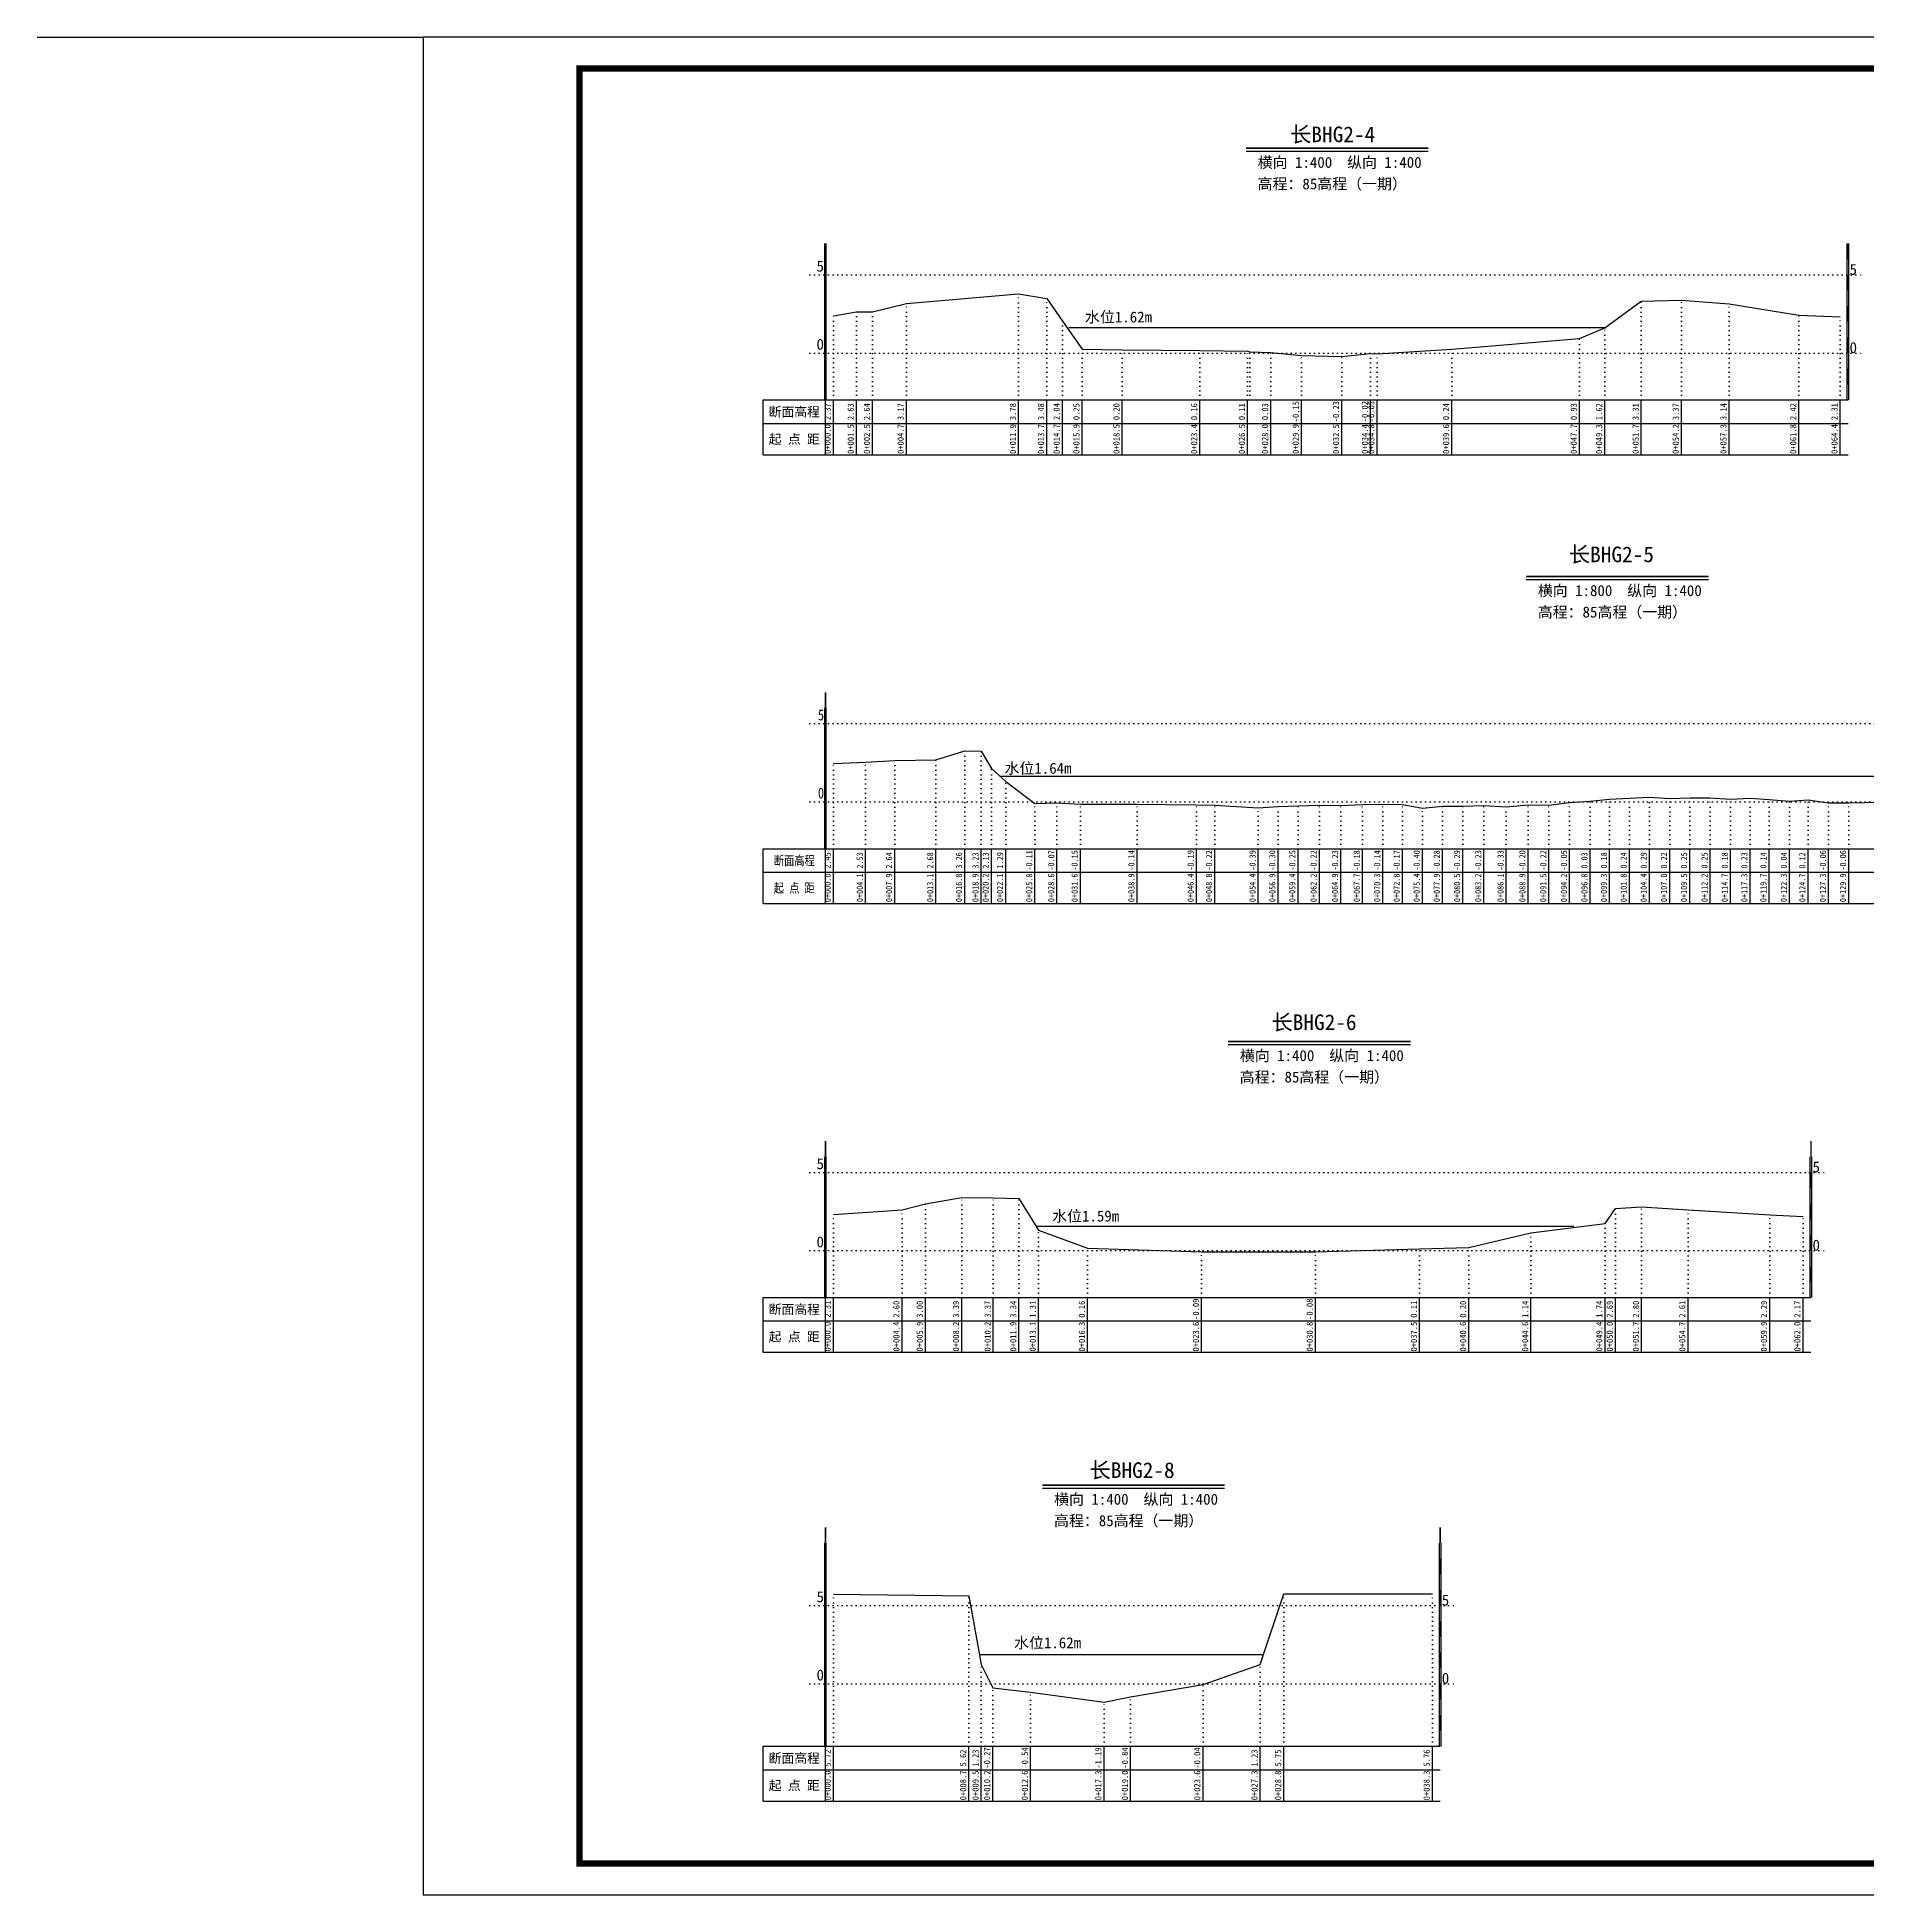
# Model space of a CAD drawing. Header units: millimetres. Extents: x 518104 to 523342, y 3371901 to 3372198.
# Drawn here: x 519969.5 to 520262.2, y 3371900.9 to 3372197.9 of the extents above; entities that cross this region are included whole.
import ezdxf
from ezdxf.enums import TextEntityAlignment as Align

# ---------------------------------------------------------------- set-up
doc = ezdxf.new("R2010")
doc.units = ezdxf.units.MM
doc.header["$LTSCALE"] = 0.4
doc.header["$MEASUREMENT"] = 0
doc.linetypes.add('X4', pattern=[1.6, 0, -1.6])
for name, color, linetype in [('DMX', 1, 'Continuous'), ('zdm1', 5, 'Continuous'), ('ZDMT5', 3, 'Continuous'), ('图框', 7, 'Continuous'), ('断面名称', 5, 'Continuous'), ('比例尺', 3, 'Continuous'), ('水位', 4, 'Continuous')]:
    doc.layers.add(name, color=color, linetype=linetype)
doc.styles.add('HDM', font='仿宋_GB2312.ttf')
doc.styles.add('宋体', font='SimSun.ttf')

msp = doc.modelspace()

# ---------------------------------------------------------------- linework, layer by layer
at = {"linetype": 'Continuous'}
msp.add_lwpolyline([(519969.52, 3372197.87), (520031.24, 3372197.87)], dxfattribs=at)
at = {"layer": 'DMX', "linetype": 'Continuous', "flags": 128}
for points in [[(520096.82, 3372153.3), (520100.52, 3372153.95), (520103.09, 3372153.97), (520108.49, 3372155.3), (520126.44, 3372156.82), (520130.94, 3372156.07), (520133.44, 3372152.47), (520136.59, 3372148), (520142.99, 3372147.87), (520155.42, 3372147.77), (520163.04, 3372147.65), (520163.42, 3372147.57), (520166.77, 3372147.45), (520171.67, 3372147), (520178.09, 3372146.8), (520182.72, 3372147.32), (520183.74, 3372147.25), (520195.69, 3372147.97), (520216.12, 3372149.7), (520220.17, 3372151.42), (520225.99, 3372155.65), (520232.42, 3372155.8), (520240.04, 3372155.22), (520251.19, 3372153.42), (520257.79, 3372153.15)], [(520096.82, 3372081.75), (520101.97, 3372081.95), (520106.63, 3372082.22), (520113.22, 3372082.32), (520117.82, 3372083.77), (520120.46, 3372083.7), (520122.09, 3372080.95), (520124.38, 3372078.85), (520129.04, 3372075.35), (520132.57, 3372075.45), (520136.31, 3372075.25), (520145.38, 3372075.27), (520154.87, 3372075.15), (520157.79, 3372075.07), (520164.76, 3372074.65), (520167.92, 3372074.87), (520171.12, 3372075), (520174.52, 3372075.07), (520177.94, 3372075.05), (520181.41, 3372075.17), (520184.68, 3372075.27), (520187.79, 3372075.2), (520191.01, 3372074.62), (520194.22, 3372074.92), (520197.46, 3372074.9), (520200.83, 3372075.05), (520204.41, 3372074.8), (520207.89, 3372075.12), (520211.23, 3372075.07), (520214.53, 3372075.5), (520217.82, 3372075.7), (520220.93, 3372076.07), (520224.09, 3372076.22), (520227.29, 3372076.35), (520230.53, 3372076.17), (520233.74, 3372076.25), (520237.02, 3372076.25), (520240.24, 3372076.07), (520243.38, 3372076.2), (520246.43, 3372075.97), (520249.71, 3372075.72), (520252.66, 3372075.92), (520255.94, 3372075.47), (520259.16, 3372075.47), (520264.29, 3372075.55)], [(520096.82, 3372009.65), (520107.82, 3372010.37), (520111.54, 3372011.37), (520117.34, 3372012.35), (520122.39, 3372012.3), (520126.49, 3372012.22), (520129.62, 3372007.15), (520137.47, 3372004.27), (520155.69, 3372003.65), (520173.89, 3372003.67), (520190.54, 3372004.15), (520198.42, 3372004.37), (520208.34, 3372006.72), (520220.19, 3372008.22), (520221.87, 3372010.6), (520226.04, 3372010.87), (520233.47, 3372010.4), (520246.52, 3372009.6), (520251.87, 3372009.3)], [(520096.82, 3371948.92), (520118.49, 3371948.67), (520120.47, 3371937.7), (520122.32, 3371933.95), (520122.32, 3371933.95), (520128.34, 3371933.27), (520140.09, 3371931.65), (520140.09, 3371931.65), (520144.34, 3371932.52), (520155.92, 3371934.52), (520155.92, 3371934.52), (520165.07, 3371937.7), (520168.84, 3371949), (520192.59, 3371949.02)]]:
    msp.add_lwpolyline(points, dxfattribs=at)
at = {"layer": 'zdm1', "linetype": 'Continuous'}
for p, q in [((520095.44, 3372139.87), (520095.44, 3372164.87)), ((520095.69, 3372139.87), (520095.69, 3372164.87)), ((520258.92, 3372139.87), (520258.92, 3372164.87)), ((520259.17, 3372139.87), (520259.17, 3372164.87)), ((520085.57, 3372131.12), (520085.57, 3372139.87)), ((520085.57, 3372139.87), (520096.82, 3372139.87)), ((520095.57, 3372131.12), (520095.57, 3372139.87)), ((520096.82, 3372139.87), (520259.04, 3372139.87)), ((520085.57, 3372136.12), (520259.04, 3372136.12)), ((520085.57, 3372131.12), (520163.74, 3372131.12)), ((520085.57, 3372131.12), (520259.04, 3372131.12)), ((520095.44, 3372068.12), (520095.44, 3372090.62)), ((520095.69, 3372068.12), (520095.69, 3372090.62)), ((520085.57, 3372068.12), (520096.82, 3372068.12)), ((520085.57, 3372059.37), (520085.57, 3372068.12)), ((520095.57, 3372059.37), (520095.57, 3372068.12)), ((520096.82, 3372068.12), (520348.17, 3372068.12)), ((520085.57, 3372064.37), (520348.17, 3372064.37)), ((520085.57, 3372059.37), (520348.17, 3372059.37)), ((520095.44, 3371996.37), (520095.44, 3372018.87)), ((520095.69, 3371996.37), (520095.69, 3372018.87)), ((520252.99, 3371996.37), (520252.99, 3372018.87)), ((520253.24, 3371996.37), (520253.24, 3372018.87)), ((520085.57, 3371987.62), (520085.57, 3371996.37)), ((520085.57, 3371996.37), (520096.82, 3371996.37)), ((520095.57, 3371987.62), (520095.57, 3371996.37)), ((520096.82, 3371996.37), (520253.12, 3371996.37)), ((520085.57, 3371992.62), (520253.12, 3371992.62)), ((520085.57, 3371987.62), (520163.74, 3371987.62)), ((520085.57, 3371987.62), (520253.12, 3371987.62)), ((520095.44, 3371924.62), (520095.44, 3371957.12)), ((520095.69, 3371924.62), (520095.69, 3371957.12)), ((520193.72, 3371924.62), (520193.72, 3371957.12)), ((520193.97, 3371924.62), (520193.97, 3371957.12)), ((520085.57, 3371915.87), (520085.57, 3371924.62)), ((520085.57, 3371924.62), (520096.82, 3371924.62)), ((520095.57, 3371915.87), (520095.57, 3371924.62)), ((520096.82, 3371924.62), (520193.84, 3371924.62)), ((520085.57, 3371920.87), (520193.84, 3371920.87)), ((520085.57, 3371915.87), (520169.22, 3371915.87)), ((520085.57, 3371915.87), (520193.84, 3371915.87))]:
    msp.add_line(p, q, dxfattribs=at)
at = {"layer": 'zdm1', "linetype": 'X4'}
for p, q in [((520093.07, 3372159.87), (520261.54, 3372159.87)), ((520093.07, 3372147.37), (520261.54, 3372147.37)), ((520093.07, 3372088.12), (520350.67, 3372088.12)), ((520093.07, 3372075.62), (520350.67, 3372075.62)), ((520093.07, 3372016.37), (520255.62, 3372016.37)), ((520093.07, 3372003.87), (520255.62, 3372003.87)), ((520093.07, 3371947.12), (520196.34, 3371947.12)), ((520093.07, 3371934.62), (520196.34, 3371934.62))]:
    msp.add_line(p, q, dxfattribs=at)
at = {"layer": 'zdm1', "linetype": 'Continuous', "flags": 128}
for points in [[(520095.57, 3372162.37, 0.25, 0.25, 0), (520095.57, 3372164.87, 0.25, 0.25, 0)], [(520259.04, 3372162.37, 0.25, 0.25, 0), (520259.04, 3372164.87, 0.25, 0.25, 0)], [(520095.57, 3372157.37, 0.25, 0.25, 0), (520095.57, 3372159.87, 0.25, 0.25, 0)], [(520259.04, 3372157.37, 0.25, 0.25, 0), (520259.04, 3372159.87, 0.25, 0.25, 0)], [(520095.57, 3372152.37, 0.25, 0.25, 0), (520095.57, 3372154.87, 0.25, 0.25, 0)], [(520259.04, 3372152.37, 0.25, 0.25, 0), (520259.04, 3372154.87, 0.25, 0.25, 0)], [(520095.57, 3372147.37, 0.25, 0.25, 0), (520095.57, 3372149.87, 0.25, 0.25, 0)], [(520259.04, 3372147.37, 0.25, 0.25, 0), (520259.04, 3372149.87, 0.25, 0.25, 0)], [(520095.57, 3372142.37, 0.25, 0.25, 0), (520095.57, 3372144.87, 0.25, 0.25, 0)], [(520259.04, 3372142.37, 0.25, 0.25, 0), (520259.04, 3372144.87, 0.25, 0.25, 0)], [(520095.57, 3372090.62, 0.25, 0.25, 0), (520095.57, 3372093.12, 0.25, 0.25, 0)], [(520095.57, 3372085.62, 0.25, 0.25, 0), (520095.57, 3372088.12, 0.25, 0.25, 0)], [(520095.57, 3372080.62, 0.25, 0.25, 0), (520095.57, 3372083.12, 0.25, 0.25, 0)], [(520095.57, 3372075.62, 0.25, 0.25, 0), (520095.57, 3372078.12, 0.25, 0.25, 0)], [(520095.57, 3372070.62, 0.25, 0.25, 0), (520095.57, 3372073.12, 0.25, 0.25, 0)], [(520095.57, 3372018.87, 0.25, 0.25, 0), (520095.57, 3372021.37, 0.25, 0.25, 0)], [(520253.12, 3372018.87, 0.25, 0.25, 0), (520253.12, 3372021.37, 0.25, 0.25, 0)], [(520095.57, 3372013.87, 0.25, 0.25, 0), (520095.57, 3372016.37, 0.25, 0.25, 0)], [(520253.12, 3372013.87, 0.25, 0.25, 0), (520253.12, 3372016.37, 0.25, 0.25, 0)], [(520095.57, 3372008.87, 0.25, 0.25, 0), (520095.57, 3372011.37, 0.25, 0.25, 0)], [(520253.12, 3372008.87, 0.25, 0.25, 0), (520253.12, 3372011.37, 0.25, 0.25, 0)], [(520095.57, 3372003.87, 0.25, 0.25, 0), (520095.57, 3372006.37, 0.25, 0.25, 0)], [(520253.12, 3372003.87, 0.25, 0.25, 0), (520253.12, 3372006.37, 0.25, 0.25, 0)], [(520095.57, 3371998.87, 0.25, 0.25, 0), (520095.57, 3372001.37, 0.25, 0.25, 0)], [(520253.12, 3371998.87, 0.25, 0.25, 0), (520253.12, 3372001.37, 0.25, 0.25, 0)], [(520095.57, 3371957.12, 0.25, 0.25, 0), (520095.57, 3371959.62, 0.25, 0.25, 0)], [(520193.84, 3371957.12, 0.25, 0.25, 0), (520193.84, 3371959.62, 0.25, 0.25, 0)], [(520095.57, 3371952.12, 0.25, 0.25, 0), (520095.57, 3371954.62, 0.25, 0.25, 0)], [(520193.84, 3371952.12, 0.25, 0.25, 0), (520193.84, 3371954.62, 0.25, 0.25, 0)], [(520095.57, 3371947.12, 0.25, 0.25, 0), (520095.57, 3371949.62, 0.25, 0.25, 0)], [(520193.84, 3371947.12, 0.25, 0.25, 0), (520193.84, 3371949.62, 0.25, 0.25, 0)], [(520095.57, 3371942.12, 0.25, 0.25, 0), (520095.57, 3371944.62, 0.25, 0.25, 0)], [(520193.84, 3371942.12, 0.25, 0.25, 0), (520193.84, 3371944.62, 0.25, 0.25, 0)], [(520095.57, 3371937.12, 0.25, 0.25, 0), (520095.57, 3371939.62, 0.25, 0.25, 0)], [(520193.84, 3371937.12, 0.25, 0.25, 0), (520193.84, 3371939.62, 0.25, 0.25, 0)], [(520095.57, 3371932.12, 0.25, 0.25, 0), (520095.57, 3371934.62, 0.25, 0.25, 0)], [(520193.84, 3371932.12, 0.25, 0.25, 0), (520193.84, 3371934.62, 0.25, 0.25, 0)], [(520095.57, 3371927.12, 0.25, 0.25, 0), (520095.57, 3371929.62, 0.25, 0.25, 0)], [(520193.84, 3371927.12, 0.25, 0.25, 0), (520193.84, 3371929.62, 0.25, 0.25, 0)]]:
    msp.add_lwpolyline(points, format="xyseb", dxfattribs=at)
at = {"layer": 'ZDMT5', "linetype": 'X4'}
for p, q in [((520126.44, 3372139.87), (520126.44, 3372156.82)), ((520130.94, 3372139.87), (520130.94, 3372156.07)), ((520096.82, 3372139.87), (520096.82, 3372153.3)), ((520100.52, 3372139.87), (520100.52, 3372153.95)), ((520103.09, 3372139.87), (520103.09, 3372153.97)), ((520108.49, 3372139.87), (520108.49, 3372155.3)), ((520225.99, 3372139.87), (520225.99, 3372155.65)), ((520232.42, 3372139.87), (520232.42, 3372155.8)), ((520240.04, 3372139.87), (520240.04, 3372155.22)), ((520251.19, 3372139.87), (520251.19, 3372153.42)), ((520257.79, 3372139.87), (520257.79, 3372153.15)), ((520133.44, 3372139.87), (520133.44, 3372152.47)), ((520220.17, 3372139.87), (520220.17, 3372151.42)), ((520136.59, 3372139.87), (520136.59, 3372148)), ((520142.99, 3372139.87), (520142.99, 3372147.87)), ((520155.42, 3372139.87), (520155.42, 3372147.77)), ((520163.04, 3372139.87), (520163.04, 3372147.65)), ((520163.42, 3372139.87), (520163.42, 3372147.57)), ((520166.77, 3372139.87), (520166.77, 3372147.45)), ((520171.67, 3372139.87), (520171.67, 3372147)), ((520182.72, 3372139.87), (520182.72, 3372147.32)), ((520183.74, 3372139.87), (520183.74, 3372147.25)), ((520195.69, 3372139.87), (520195.69, 3372147.97)), ((520216.12, 3372139.87), (520216.12, 3372149.7)), ((520178.09, 3372139.87), (520178.09, 3372146.8)), ((520096.82, 3372068.12), (520096.82, 3372081.75)), ((520101.97, 3372068.12), (520101.97, 3372081.95)), ((520106.63, 3372068.12), (520106.63, 3372082.22)), ((520113.22, 3372068.12), (520113.22, 3372082.32)), ((520117.82, 3372068.12), (520117.82, 3372083.77)), ((520120.46, 3372068.12), (520120.46, 3372083.7)), ((520122.09, 3372068.12), (520122.09, 3372080.95)), ((520124.38, 3372068.12), (520124.38, 3372078.85)), ((520217.82, 3372068.12), (520217.82, 3372075.7)), ((520220.93, 3372068.12), (520220.93, 3372076.07)), ((520224.09, 3372068.12), (520224.09, 3372076.22)), ((520227.29, 3372068.12), (520227.29, 3372076.35)), ((520230.53, 3372068.12), (520230.53, 3372076.17)), ((520233.74, 3372068.12), (520233.74, 3372076.25)), ((520237.02, 3372068.12), (520237.02, 3372076.25)), ((520240.24, 3372068.12), (520240.24, 3372076.07)), ((520243.38, 3372068.12), (520243.38, 3372076.2)), ((520246.43, 3372068.12), (520246.43, 3372075.97)), ((520249.71, 3372068.12), (520249.71, 3372075.72)), ((520252.66, 3372068.12), (520252.66, 3372075.92)), ((520129.04, 3372068.12), (520129.04, 3372075.35)), ((520132.57, 3372068.12), (520132.57, 3372075.45)), ((520136.31, 3372068.12), (520136.31, 3372075.25)), ((520145.38, 3372068.12), (520145.38, 3372075.27)), ((520154.87, 3372068.12), (520154.87, 3372075.15)), ((520157.79, 3372068.12), (520157.79, 3372075.07)), ((520164.76, 3372068.12), (520164.76, 3372074.65)), ((520167.92, 3372068.12), (520167.92, 3372074.87)), ((520171.12, 3372068.12), (520171.12, 3372075)), ((520174.52, 3372068.12), (520174.52, 3372075.07)), ((520177.94, 3372068.12), (520177.94, 3372075.05)), ((520181.41, 3372068.12), (520181.41, 3372075.17)), ((520184.68, 3372068.12), (520184.68, 3372075.27)), ((520187.79, 3372068.12), (520187.79, 3372075.2)), ((520191.01, 3372068.12), (520191.01, 3372074.62)), ((520194.22, 3372068.12), (520194.22, 3372074.92)), ((520197.46, 3372068.12), (520197.46, 3372074.9)), ((520200.83, 3372068.12), (520200.83, 3372075.05)), ((520204.41, 3372068.12), (520204.41, 3372074.8)), ((520207.89, 3372068.12), (520207.89, 3372075.12)), ((520211.23, 3372068.12), (520211.23, 3372075.07)), ((520214.53, 3372068.12), (520214.53, 3372075.5)), ((520255.94, 3372068.12), (520255.94, 3372075.47)), ((520259.16, 3372068.12), (520259.16, 3372075.47)), ((520107.82, 3371996.37), (520107.82, 3372010.37)), ((520111.54, 3371996.37), (520111.54, 3372011.37)), ((520117.34, 3371996.37), (520117.34, 3372012.35)), ((520122.39, 3371996.37), (520122.39, 3372012.3)), ((520126.49, 3371996.37), (520126.49, 3372012.22)), ((520221.87, 3371996.37), (520221.87, 3372010.6)), ((520226.04, 3371996.37), (520226.04, 3372010.87)), ((520233.47, 3371996.37), (520233.47, 3372010.4)), ((520096.82, 3371996.37), (520096.82, 3372009.65)), ((520220.19, 3371996.37), (520220.19, 3372008.22)), ((520246.52, 3371996.37), (520246.52, 3372009.6)), ((520251.87, 3371996.37), (520251.87, 3372009.3)), ((520129.62, 3371996.37), (520129.62, 3372007.15)), ((520198.42, 3371996.37), (520198.42, 3372004.37)), ((520208.34, 3371996.37), (520208.34, 3372006.72)), ((520137.47, 3371996.37), (520137.47, 3372004.27)), ((520155.69, 3371996.37), (520155.69, 3372003.65)), ((520173.89, 3371996.37), (520173.89, 3372003.67)), ((520190.54, 3371996.37), (520190.54, 3372004.15)), ((520096.82, 3371924.62), (520096.82, 3371948.92)), ((520118.49, 3371924.62), (520118.49, 3371948.67)), ((520168.84, 3371924.62), (520168.84, 3371949)), ((520192.59, 3371924.62), (520192.59, 3371949.02)), ((520120.47, 3371924.62), (520120.47, 3371937.7)), ((520165.07, 3371924.62), (520165.07, 3371937.7)), ((520122.32, 3371924.62), (520122.32, 3371933.95)), ((520122.32, 3371924.62), (520122.32, 3371933.95)), ((520128.34, 3371924.62), (520128.34, 3371933.27)), ((520155.92, 3371924.62), (520155.92, 3371934.52)), ((520155.92, 3371924.62), (520155.92, 3371934.52)), ((520140.09, 3371924.62), (520140.09, 3371931.65)), ((520140.09, 3371924.62), (520140.09, 3371931.65)), ((520144.34, 3371924.62), (520144.34, 3371932.52))]:
    msp.add_line(p, q, dxfattribs=at)
at = {"layer": 'ZDMT5', "linetype": 'Continuous'}
for p, q in [((520096.82, 3372131.12), (520096.82, 3372139.87)), ((520100.52, 3372131.12), (520100.52, 3372139.87)), ((520103.09, 3372131.12), (520103.09, 3372139.87)), ((520108.49, 3372131.12), (520108.49, 3372139.87)), ((520126.44, 3372131.12), (520126.44, 3372139.87)), ((520130.94, 3372131.12), (520130.94, 3372139.87)), ((520133.44, 3372131.12), (520133.44, 3372139.87)), ((520136.59, 3372131.12), (520136.59, 3372139.87)), ((520142.99, 3372131.12), (520142.99, 3372139.87)), ((520155.42, 3372131.12), (520155.42, 3372139.87)), ((520163.04, 3372131.12), (520163.04, 3372139.87)), ((520166.77, 3372131.12), (520166.77, 3372139.87)), ((520171.67, 3372131.12), (520171.67, 3372139.87)), ((520178.09, 3372131.12), (520178.09, 3372139.87)), ((520182.72, 3372131.12), (520182.72, 3372139.87)), ((520183.74, 3372131.12), (520183.74, 3372139.87)), ((520195.69, 3372131.12), (520195.69, 3372139.87)), ((520216.12, 3372131.12), (520216.12, 3372139.87)), ((520220.17, 3372131.12), (520220.17, 3372139.87)), ((520225.99, 3372131.12), (520225.99, 3372139.87)), ((520232.42, 3372131.12), (520232.42, 3372139.87)), ((520240.04, 3372131.12), (520240.04, 3372139.87)), ((520251.19, 3372131.12), (520251.19, 3372139.87)), ((520257.79, 3372131.12), (520257.79, 3372139.87)), ((520096.82, 3372059.37), (520096.82, 3372068.12)), ((520101.97, 3372059.37), (520101.97, 3372068.12)), ((520106.63, 3372059.37), (520106.63, 3372068.12)), ((520113.22, 3372059.37), (520113.22, 3372068.12)), ((520117.82, 3372059.37), (520117.82, 3372068.12)), ((520120.46, 3372059.37), (520120.46, 3372068.12)), ((520122.09, 3372059.37), (520122.09, 3372068.12)), ((520124.38, 3372059.37), (520124.38, 3372068.12)), ((520129.04, 3372059.37), (520129.04, 3372068.12)), ((520132.57, 3372059.37), (520132.57, 3372068.12)), ((520136.31, 3372059.37), (520136.31, 3372068.12)), ((520145.38, 3372059.37), (520145.38, 3372068.12)), ((520154.87, 3372059.37), (520154.87, 3372068.12)), ((520157.79, 3372059.37), (520157.79, 3372068.12)), ((520164.76, 3372059.37), (520164.76, 3372068.12)), ((520167.92, 3372059.37), (520167.92, 3372068.12)), ((520171.12, 3372059.37), (520171.12, 3372068.12)), ((520174.52, 3372059.37), (520174.52, 3372068.12)), ((520177.94, 3372059.37), (520177.94, 3372068.12)), ((520181.41, 3372059.37), (520181.41, 3372068.12)), ((520184.68, 3372059.37), (520184.68, 3372068.12)), ((520187.79, 3372059.37), (520187.79, 3372068.12)), ((520191.01, 3372059.37), (520191.01, 3372068.12)), ((520194.22, 3372059.37), (520194.22, 3372068.12)), ((520197.46, 3372059.37), (520197.46, 3372068.12)), ((520200.83, 3372059.37), (520200.83, 3372068.12)), ((520204.41, 3372059.37), (520204.41, 3372068.12)), ((520207.89, 3372059.37), (520207.89, 3372068.12)), ((520211.23, 3372059.37), (520211.23, 3372068.12)), ((520214.53, 3372059.37), (520214.53, 3372068.12)), ((520217.82, 3372059.37), (520217.82, 3372068.12)), ((520220.93, 3372059.37), (520220.93, 3372068.12)), ((520224.09, 3372059.37), (520224.09, 3372068.12)), ((520227.29, 3372059.37), (520227.29, 3372068.12)), ((520230.53, 3372059.37), (520230.53, 3372068.12)), ((520233.74, 3372059.37), (520233.74, 3372068.12)), ((520237.02, 3372059.37), (520237.02, 3372068.12)), ((520240.24, 3372059.37), (520240.24, 3372068.12)), ((520243.38, 3372059.37), (520243.38, 3372068.12)), ((520246.43, 3372059.37), (520246.43, 3372068.12)), ((520249.71, 3372059.37), (520249.71, 3372068.12)), ((520252.66, 3372059.37), (520252.66, 3372068.12)), ((520255.94, 3372059.37), (520255.94, 3372068.12)), ((520259.16, 3372059.37), (520259.16, 3372068.12)), ((520096.82, 3371987.62), (520096.82, 3371996.37)), ((520107.82, 3371987.62), (520107.82, 3371996.37)), ((520111.54, 3371987.62), (520111.54, 3371996.37)), ((520117.34, 3371987.62), (520117.34, 3371996.37)), ((520122.39, 3371987.62), (520122.39, 3371996.37)), ((520126.49, 3371987.62), (520126.49, 3371996.37)), ((520129.62, 3371987.62), (520129.62, 3371996.37)), ((520137.47, 3371987.62), (520137.47, 3371996.37)), ((520155.69, 3371987.62), (520155.69, 3371996.37)), ((520173.89, 3371987.62), (520173.89, 3371996.37)), ((520190.54, 3371987.62), (520190.54, 3371996.37)), ((520198.42, 3371987.62), (520198.42, 3371996.37)), ((520208.34, 3371987.62), (520208.34, 3371996.37)), ((520220.19, 3371987.62), (520220.19, 3371996.37)), ((520221.87, 3371987.62), (520221.87, 3371996.37)), ((520226.04, 3371987.62), (520226.04, 3371996.37)), ((520233.47, 3371987.62), (520233.47, 3371996.37)), ((520246.52, 3371987.62), (520246.52, 3371996.37)), ((520251.87, 3371987.62), (520251.87, 3371996.37)), ((520096.82, 3371915.87), (520096.82, 3371924.62)), ((520118.49, 3371915.87), (520118.49, 3371924.62)), ((520120.47, 3371915.87), (520120.47, 3371924.62)), ((520122.32, 3371915.87), (520122.32, 3371924.62)), ((520128.34, 3371915.87), (520128.34, 3371924.62)), ((520140.09, 3371915.87), (520140.09, 3371924.62)), ((520144.34, 3371915.87), (520144.34, 3371924.62)), ((520155.92, 3371915.87), (520155.92, 3371924.62)), ((520165.07, 3371915.87), (520165.07, 3371924.62)), ((520168.84, 3371915.87), (520168.84, 3371924.62)), ((520192.59, 3371915.87), (520192.59, 3371924.62))]:
    msp.add_line(p, q, dxfattribs=at)
at = {"layer": '图框', "flags": 128}
msp.add_lwpolyline([(520031.24, 3371900.87), (520451.24, 3371900.87), (520451.24, 3372197.87), (520031.24, 3372197.87)], close=True, dxfattribs=at)
at = {"layer": '图框', "const_width": 1, "flags": 128}
msp.add_lwpolyline([(520056.24, 3371905.87), (520446.24, 3371905.87), (520446.24, 3372192.87), (520056.24, 3372192.87)], close=True, dxfattribs=at)
at = {"layer": '比例尺', "color": 3, "linetype": 'Continuous', "lineweight": 40}
for p, q in [((520162.8, 3372180.12), (520191.93, 3372180.12)), ((520207.59, 3372111.66), (520236.72, 3372111.66)), ((520159.95, 3372037.32), (520189.07, 3372037.32)), ((520130.25, 3371966.39), (520159.38, 3371966.39))]:
    msp.add_line(p, q, dxfattribs=at)
at = {"layer": '比例尺', "color": 3, "linetype": 'Continuous'}
for p, q in [((520162.8, 3372179.62), (520191.93, 3372179.62)), ((520207.59, 3372111.16), (520236.72, 3372111.16)), ((520159.95, 3372036.82), (520189.07, 3372036.82)), ((520130.25, 3371965.89), (520159.38, 3371965.89))]:
    msp.add_line(p, q, dxfattribs=at)
at = {"layer": '水位', "color": 6, "linetype": 'Continuous', "flags": 128}
for points in [[(520134.44, 3372151.43), (520220.35, 3372151.43)], [(520123.43, 3372079.72), (520335.34, 3372079.72)], [(520129.48, 3372007.8), (520215.22, 3372007.8)], [(520120.18, 3371939.31), (520165.61, 3371939.31)]]:
    msp.add_lwpolyline(points, dxfattribs=at)

# ---------------------------------------------------------------- texts
at = {"layer": 'zdm1', "linetype": 'Continuous', "style": 'HDM'}
for s, p in [('5', (520095.32, 3372159.87)), ('0', (520095.32, 3372147.37)), ('5', (520095.32, 3372016.37)), ('0', (520095.32, 3372003.87)), ('5', (520095.32, 3371947.12)), ('0', (520095.32, 3371934.62))]:
    msp.add_text(s, height=1.75, dxfattribs=at).set_placement(p, align=Align.BOTTOM_RIGHT)
for s, p in [('5', (520259.29, 3372159.87)), ('0', (520259.29, 3372147.37)), ('5', (520253.37, 3372016.37)), ('0', (520253.37, 3372003.87)), ('5', (520194.09, 3371947.12)), ('0', (520194.09, 3371934.62))]:
    msp.add_text(s, height=1.75, dxfattribs=at).set_placement(p)
for s, p in [('断面高程', (520090.57, 3372138)), ('起 点 距', (520090.57, 3372133.62)), ('断面高程', (520090.57, 3371994.5)), ('起 点 距', (520090.57, 3371990.12)), ('断面高程', (520090.57, 3371922.75)), ('起 点 距', (520090.57, 3371918.37))]:
    msp.add_text(s, height=1.5, dxfattribs=at).set_placement(p, align=Align.MIDDLE)
at = {"layer": 'zdm1', "linetype": 'Continuous', "style": 'HDM', "width": 0.8}
for s, p in [('5', (520095.32, 3372088.12)), ('0', (520095.32, 3372075.62))]:
    msp.add_text(s, height=1.75, dxfattribs=at).set_placement(p, align=Align.BOTTOM_RIGHT)
for s, p in [('断面高程', (520090.57, 3372066.25)), ('起 点 距', (520090.57, 3372061.87))]:
    msp.add_text(s, height=1.5, dxfattribs=at).set_placement(p, align=Align.MIDDLE)
at = {"layer": 'ZDMT5', "linetype": 'Continuous', "style": 'HDM'}
for s, p in [('2.37', (520096.69, 3372138)), ('2.63', (520100.39, 3372138)), ('2.64', (520102.97, 3372138)), ('3.17', (520108.37, 3372138)), ('3.78', (520126.32, 3372138)), ('3.48', (520130.82, 3372138)), ('2.04', (520133.32, 3372138)), ('0.25', (520136.47, 3372138)), ('0.20', (520142.87, 3372138)), ('0.16', (520155.29, 3372138)), ('0.11', (520162.92, 3372138)), ('0.03', (520166.64, 3372138)), ('-0.15', (520171.54, 3372138)), ('-0.23', (520177.97, 3372138)), ('-0.02', (520182.59, 3372138)), ('-0.05', (520183.62, 3372138)), ('0.24', (520195.57, 3372138)), ('0.93', (520215.99, 3372138)), ('1.62', (520220.04, 3372138)), ('3.31', (520225.87, 3372138)), ('3.37', (520232.29, 3372138)), ('3.14', (520239.92, 3372138)), ('2.42', (520251.07, 3372138)), ('2.31', (520257.67, 3372138)), ('0+000.0', (520096.69, 3372133.62)), ('0+001.5', (520100.39, 3372133.62)), ('0+002.5', (520102.97, 3372133.62)), ('0+004.7', (520108.37, 3372133.62)), ('0+011.9', (520126.32, 3372133.62)), ('0+013.7', (520130.82, 3372133.62)), ('0+014.7', (520133.32, 3372133.62)), ('0+015.9', (520136.47, 3372133.62)), ('0+018.5', (520142.87, 3372133.62)), ('0+023.4', (520155.29, 3372133.62)), ('0+026.5', (520162.92, 3372133.62)), ('0+028.0', (520166.64, 3372133.62)), ('0+029.9', (520171.54, 3372133.62)), ('0+032.5', (520177.97, 3372133.62)), ('0+034.4', (520182.59, 3372133.62)), ('0+034.8', (520183.62, 3372133.62)), ('0+039.6', (520195.57, 3372133.62)), ('0+047.7', (520215.99, 3372133.62)), ('0+049.3', (520220.04, 3372133.62)), ('0+051.7', (520225.87, 3372133.62)), ('0+054.2', (520232.29, 3372133.62)), ('0+057.3', (520239.92, 3372133.62)), ('0+061.8', (520251.07, 3372133.62)), ('0+064.4', (520257.67, 3372133.62)), ('2.31', (520096.69, 3371994.5)), ('2.60', (520107.69, 3371994.5)), ('3.00', (520111.42, 3371994.5)), ('3.39', (520117.22, 3371994.5)), ('3.37', (520122.27, 3371994.5)), ('3.34', (520126.37, 3371994.5)), ('1.31', (520129.49, 3371994.5)), ('0.16', (520137.34, 3371994.5)), ('-0.09', (520155.57, 3371994.5)), ('-0.08', (520173.77, 3371994.5)), ('0.11', (520190.42, 3371994.5)), ('0.20', (520198.29, 3371994.5)), ('1.14', (520208.22, 3371994.5)), ('1.74', (520220.07, 3371994.5)), ('2.69', (520221.74, 3371994.5)), ('2.80', (520225.92, 3371994.5)), ('2.61', (520233.34, 3371994.5)), ('2.29', (520246.39, 3371994.5)), ('2.17', (520251.74, 3371994.5)), ('0+000.0', (520096.69, 3371990.12)), ('0+004.4', (520107.69, 3371990.12)), ('0+005.9', (520111.42, 3371990.12)), ('0+008.2', (520117.22, 3371990.12)), ('0+010.2', (520122.27, 3371990.12)), ('0+011.9', (520126.37, 3371990.12)), ('0+013.1', (520129.49, 3371990.12)), ('0+016.3', (520137.34, 3371990.12)), ('0+023.6', (520155.57, 3371990.12)), ('0+030.8', (520173.77, 3371990.12)), ('0+037.5', (520190.42, 3371990.12)), ('0+040.6', (520198.29, 3371990.12)), ('0+044.6', (520208.22, 3371990.12)), ('0+049.4', (520220.07, 3371990.12)), ('0+050.0', (520221.74, 3371990.12)), ('0+051.7', (520225.92, 3371990.12)), ('0+054.7', (520233.34, 3371990.12)), ('0+059.9', (520246.39, 3371990.12)), ('0+062.0', (520251.74, 3371990.12)), ('-0.27', (520122.19, 3371922.75)), ('-0.54', (520128.22, 3371922.75)), ('-1.19', (520139.97, 3371922.75)), ('-0.84', (520144.22, 3371922.75)), ('-0.04', (520155.79, 3371922.75)), ('5.72', (520096.69, 3371922.75)), ('5.62', (520118.37, 3371922.75)), ('1.23', (520120.34, 3371922.75)), ('1.23', (520164.94, 3371922.75)), ('5.75', (520168.72, 3371922.75)), ('5.76', (520192.47, 3371922.75)), ('0+000.0', (520096.69, 3371918.37)), ('0+008.7', (520118.37, 3371918.37)), ('0+009.5', (520120.34, 3371918.37)), ('0+010.2', (520122.19, 3371918.37)), ('0+012.6', (520128.22, 3371918.37)), ('0+017.3', (520139.97, 3371918.37)), ('0+019.0', (520144.22, 3371918.37)), ('0+023.6', (520155.79, 3371918.37)), ('0+027.3', (520164.94, 3371918.37)), ('0+028.8', (520168.72, 3371918.37)), ('0+038.3', (520192.47, 3371918.37))]:
    msp.add_text(s, height=1, rotation=90, dxfattribs=at).set_placement(p, align=Align.BOTTOM_CENTER)
at = {"layer": 'ZDMT5', "linetype": 'Continuous', "style": 'HDM', "width": 0.8}
for s, p in [('2.45', (520096.69, 3372066.25)), ('2.53', (520101.84, 3372066.25)), ('2.64', (520106.51, 3372066.25)), ('2.68', (520113.09, 3372066.25)), ('3.26', (520117.69, 3372066.25)), ('3.23', (520120.33, 3372066.25)), ('2.13', (520121.97, 3372066.25)), ('1.29', (520124.26, 3372066.25)), ('-0.11', (520128.92, 3372066.25)), ('-0.07', (520132.44, 3372066.25)), ('-0.15', (520136.18, 3372066.25)), ('-0.14', (520145.26, 3372066.25)), ('-0.19', (520154.74, 3372066.25)), ('-0.22', (520157.67, 3372066.25)), ('-0.39', (520164.63, 3372066.25)), ('-0.30', (520167.79, 3372066.25)), ('-0.25', (520170.99, 3372066.25)), ('-0.22', (520174.39, 3372066.25)), ('-0.23', (520177.82, 3372066.25)), ('-0.18', (520181.28, 3372066.25)), ('-0.14', (520184.56, 3372066.25)), ('-0.17', (520187.67, 3372066.25)), ('-0.40', (520190.88, 3372066.25)), ('-0.28', (520194.09, 3372066.25)), ('-0.29', (520197.33, 3372066.25)), ('-0.23', (520200.71, 3372066.25)), ('-0.33', (520204.28, 3372066.25)), ('-0.20', (520207.77, 3372066.25)), ('-0.22', (520211.11, 3372066.25)), ('-0.05', (520214.41, 3372066.25)), ('0.03', (520217.69, 3372066.25)), ('0.18', (520220.81, 3372066.25)), ('0.24', (520223.97, 3372066.25)), ('0.29', (520227.17, 3372066.25)), ('0.22', (520230.41, 3372066.25)), ('0.25', (520233.62, 3372066.25)), ('0.25', (520236.89, 3372066.25)), ('0.18', (520240.12, 3372066.25)), ('0.23', (520243.26, 3372066.25)), ('0.14', (520246.31, 3372066.25)), ('0.04', (520249.58, 3372066.25)), ('0.12', (520252.53, 3372066.25)), ('-0.06', (520255.82, 3372066.25)), ('-0.06', (520259.03, 3372066.25)), ('0+000.0', (520096.69, 3372061.87)), ('0+004.1', (520101.84, 3372061.87)), ('0+007.9', (520106.51, 3372061.87)), ('0+013.1', (520113.09, 3372061.87)), ('0+016.8', (520117.69, 3372061.87)), ('0+018.9', (520120.33, 3372061.87)), ('0+020.2', (520121.97, 3372061.87)), ('0+022.1', (520124.26, 3372061.87)), ('0+025.8', (520128.92, 3372061.87)), ('0+028.6', (520132.44, 3372061.87)), ('0+031.6', (520136.18, 3372061.87)), ('0+038.9', (520145.26, 3372061.87)), ('0+046.4', (520154.74, 3372061.87)), ('0+048.8', (520157.67, 3372061.87)), ('0+054.4', (520164.63, 3372061.87)), ('0+056.9', (520167.79, 3372061.87)), ('0+059.4', (520170.99, 3372061.87)), ('0+062.2', (520174.39, 3372061.87)), ('0+064.9', (520177.82, 3372061.87)), ('0+067.7', (520181.28, 3372061.87)), ('0+070.3', (520184.56, 3372061.87)), ('0+072.8', (520187.67, 3372061.87)), ('0+075.4', (520190.88, 3372061.87)), ('0+077.9', (520194.09, 3372061.87)), ('0+080.5', (520197.33, 3372061.87)), ('0+083.2', (520200.71, 3372061.87)), ('0+086.1', (520204.28, 3372061.87)), ('0+088.9', (520207.77, 3372061.87)), ('0+091.5', (520211.11, 3372061.87)), ('0+094.2', (520214.41, 3372061.87)), ('0+096.8', (520217.69, 3372061.87)), ('0+099.3', (520220.81, 3372061.87)), ('0+101.8', (520223.97, 3372061.87)), ('0+104.4', (520227.17, 3372061.87)), ('0+107.0', (520230.41, 3372061.87)), ('0+109.5', (520233.62, 3372061.87)), ('0+112.2', (520236.89, 3372061.87)), ('0+114.7', (520240.12, 3372061.87)), ('0+117.3', (520243.26, 3372061.87)), ('0+119.7', (520246.31, 3372061.87)), ('0+122.3', (520249.58, 3372061.87)), ('0+124.7', (520252.53, 3372061.87)), ('0+127.3', (520255.82, 3372061.87)), ('0+129.9', (520259.03, 3372061.87))]:
    msp.add_text(s, height=1, rotation=90, dxfattribs=at).set_placement(p, align=Align.BOTTOM_CENTER)
at = {"layer": '断面名称', "color": 5, "linetype": 'Continuous', "style": 'HDM'}
for s, p in [('长BHG2-4', (520176.64, 3372182.38)), ('长BHG2-5', (520221.21, 3372115.23)), ('长BHG2-6', (520173.66, 3372040.43))]:
    msp.add_text(s, height=2.5, dxfattribs=at).set_placement(p, align=Align.MIDDLE)
msp.add_text('长BHG2-8', height=2.5, dxfattribs=at).set_placement((520137.77, 3371967.52))
at = {"layer": '比例尺', "color": 3, "linetype": 'Continuous', "style": 'HDM'}
for s, p in [('横向 1:400  纵向 1:400', (520190.87, 3372176.45)), ('高程：85高程（一期）', (520188.51, 3372173.02)), ('横向 1:800  纵向 1:400', (520235.66, 3372107.99)), ('高程：85高程（一期）', (520233.3, 3372104.56)), ('横向 1:400  纵向 1:400', (520188.02, 3372033.65)), ('高程：85高程（一期）', (520185.65, 3372030.22)), ('横向 1:400  纵向 1:400', (520158.32, 3371962.72)), ('高程：85高程（一期）', (520155.96, 3371959.29))]:
    msp.add_text(s, height=1.75, dxfattribs=at).set_placement(p, align=Align.BOTTOM_RIGHT)
at = {"layer": '水位', "color": 6, "linetype": 'Continuous'}
for s, style, p in [('水位1.62m', 'HDM', (520142.41, 3372153.17)), ('水位1.64m', '宋体', (520129.54, 3372081.03)), ('水位1.59m', 'HDM', (520137.16, 3372009.43)), ('水位1.62m', 'HDM', (520131.07, 3371941.21))]:
    msp.add_text(s, height=1.75, dxfattribs=dict(at, style=style)).set_placement(p, align=Align.MIDDLE)

doc.saveas('drawing.dxf')
